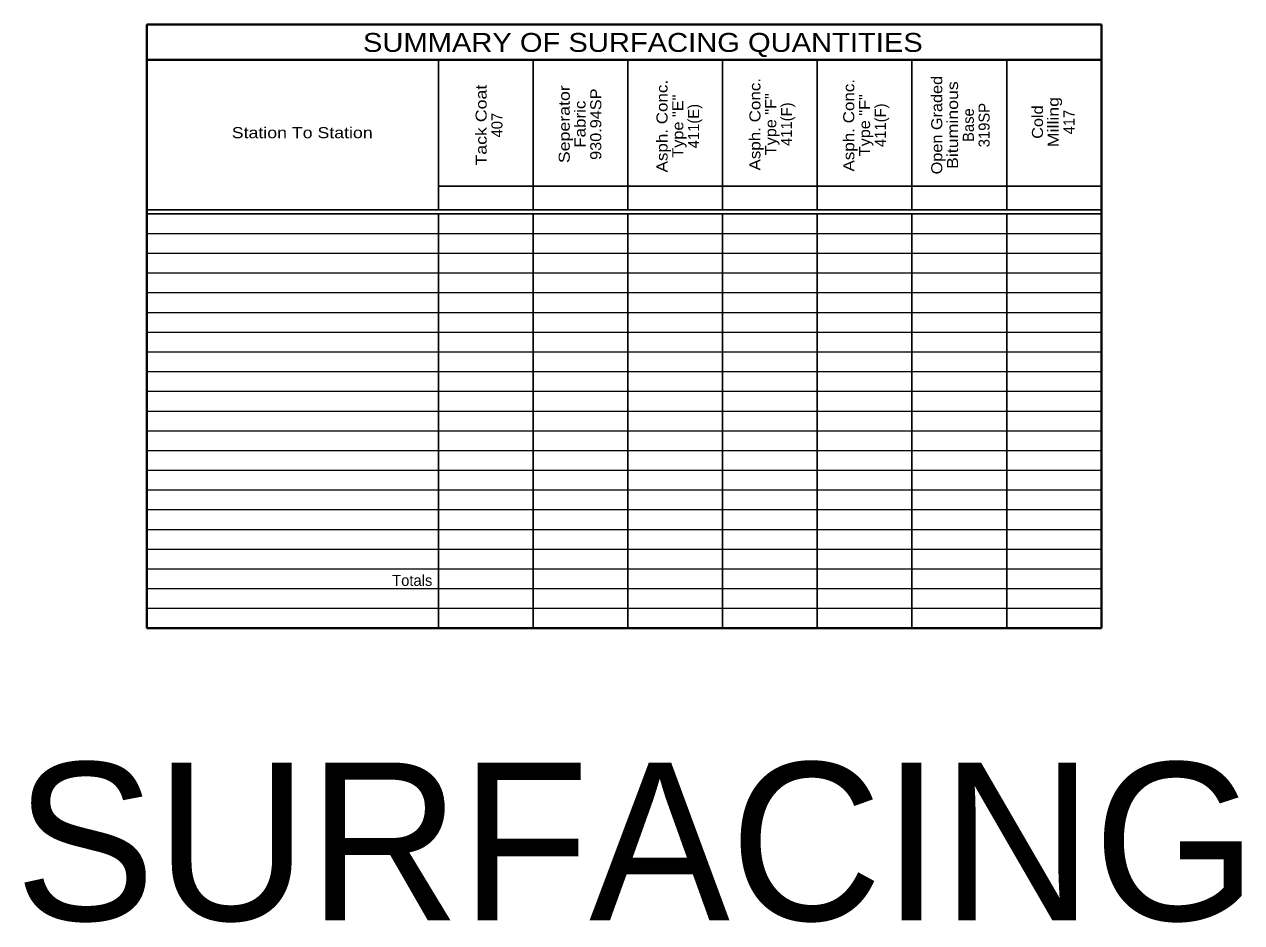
# Model space of a CAD drawing. Extents: x 179027 to 179146, y 179001 to 179088.
# Drawn here: x 179129.93 to 179145.36, y 179027.65 to 179039.03 of the extents above; entities that cross this region are included whole.
import ezdxf
from ezdxf.enums import TextEntityAlignment as Align

# ---------------------------------------------------------------- set-up
doc = ezdxf.new("R2010")
doc.units = 0
doc.header["$LTSCALE"] = 0.056
doc.layers.add('1', color=7, linetype='Continuous', lineweight=25)
doc.layers.add('2', color=7, linetype='Continuous')

msp = doc.modelspace()

# ---------------------------------------------------------------- linework, layer by layer
at = {"layer": '1', "lineweight": 40}
for p, q in [((179131.47817, 179039.02992), (179143.57817, 179039.02992)), ((179131.47817, 179031.37992), (179131.47817, 179039.02992)), ((179143.57817, 179031.37992), (179143.57817, 179039.02992)), ((179131.47817, 179038.57992), (179143.57817, 179038.57992)), ((179131.47817, 179031.37992), (179143.57817, 179031.37992))]:
    msp.add_line(p, q, dxfattribs=at)
at = {"layer": '1'}
for p, q in [((179135.17817, 179036.67992), (179135.17817, 179038.57992)), ((179136.37817, 179036.67992), (179136.37817, 179038.57992)), ((179137.57817, 179036.67992), (179137.57817, 179038.57992)), ((179138.77817, 179036.67992), (179138.77817, 179038.57992)), ((179139.97817, 179036.67992), (179139.97817, 179038.57992)), ((179141.17817, 179036.67992), (179141.17817, 179038.57992)), ((179142.37817, 179036.67992), (179142.37817, 179038.57992)), ((179135.17817, 179036.97992), (179143.57817, 179036.97992)), ((179131.47817, 179036.67992), (179143.57817, 179036.67992)), ((179131.47817, 179036.62992), (179143.57817, 179036.62992)), ((179135.17817, 179031.37992), (179135.17817, 179036.62992)), ((179136.37817, 179031.37992), (179136.37817, 179036.62992)), ((179137.57817, 179031.37992), (179137.57817, 179036.62992)), ((179138.77817, 179031.37992), (179138.77817, 179036.62992)), ((179139.97817, 179031.37992), (179139.97817, 179036.62992)), ((179141.17817, 179031.37992), (179141.17817, 179036.62992)), ((179142.37817, 179031.37992), (179142.37817, 179036.62992))]:
    msp.add_line(p, q, dxfattribs=at)
at = {"layer": '1', "lineweight": 13}
for p, q in [((179131.47817, 179036.37992), (179143.57817, 179036.37992)), ((179131.47817, 179036.12992), (179143.57817, 179036.12992)), ((179131.47817, 179035.87992), (179143.57817, 179035.87992)), ((179131.47817, 179035.62992), (179143.57817, 179035.62992)), ((179131.47817, 179035.37992), (179143.57817, 179035.37992)), ((179131.47817, 179035.12992), (179143.57817, 179035.12992)), ((179131.47817, 179034.87992), (179143.57817, 179034.87992)), ((179131.47817, 179034.62992), (179143.57817, 179034.62992)), ((179131.47817, 179034.37992), (179143.57817, 179034.37992)), ((179131.47817, 179034.12992), (179143.57817, 179034.12992)), ((179131.47817, 179033.87992), (179143.57817, 179033.87992)), ((179131.47817, 179033.62992), (179143.57817, 179033.62992)), ((179131.47817, 179033.37992), (179143.57817, 179033.37992)), ((179131.47817, 179033.12992), (179143.57817, 179033.12992)), ((179131.47817, 179032.87992), (179143.57817, 179032.87992)), ((179131.47817, 179032.62992), (179143.57817, 179032.62992)), ((179131.47817, 179032.37992), (179143.57817, 179032.37992)), ((179131.47817, 179032.12992), (179143.57817, 179032.12992)), ((179131.47817, 179031.87992), (179143.57817, 179031.87992)), ((179131.47817, 179031.62992), (179143.57817, 179031.62992))]:
    msp.add_line(p, q, dxfattribs=at)

# ---------------------------------------------------------------- texts
at = {"layer": '2', "width": 1.15}
msp.add_text('SUMMARY OF SURFACING QUANTITIES', height=0.24, dxfattribs=at).set_placement((179137.76679, 179038.68083), align=Align.CENTER)
at = {"layer": '2'}
for s, width, p in [('Open Graded', 1.1, (179141.562, 179037.75317)), ('Tack Coat', 1.2, (179135.78733, 179037.75288)), ('Seperator', 1.2, (179136.84017, 179037.76462)), ('930.94SP', 1.1, (179137.24017, 179037.76462)), ('Asph. Conc.', 1.15, (179138.07958, 179037.73996)), ('Asph. Conc.', 1.15, (179139.25717, 179037.76421)), ('Asph. Conc.', 1.15, (179140.44683, 179037.75146)), ('Bituminous', 1.2, (179141.762, 179037.75312)), ('Fabric', 1.15, (179137.04017, 179037.76462)), ('Type "E"', 1.1, (179138.27958, 179037.73996)), ('Type "F"', 1.1, (179139.45717, 179037.76421)), ('Type "F"', 1.1, (179140.64683, 179037.75146)), ('Milling', 1.2, (179143.03842, 179037.79112)), ('Cold', 1.1, (179142.83842, 179037.79112))]:
    msp.add_text(s, height=0.14, rotation=90, dxfattribs=dict(at, width=width)).set_placement(p, align=Align.CENTER)
for s, p in [('411(F)', (179139.65717, 179037.76429)), ('407', (179135.98733, 179037.75279)), ('411(E)', (179138.47958, 179037.74004)), ('411(F)', (179140.84683, 179037.75154)), ('Base', (179141.962, 179037.75312)), ('319SP', (179142.162, 179037.75321)), ('417', (179143.23842, 179037.79112))]:
    msp.add_text(s, height=0.14, rotation=90, dxfattribs=at).set_placement(p, align=Align.CENTER)
at = {"layer": '2', "width": 1.2}
msp.add_text('Station To Station', height=0.14, dxfattribs=at).set_placement((179134.3425, 179037.58733), align=Align.RIGHT)
at = {"layer": '2'}
for s, height, p in [('Totals', 0.14, (179134.84404, 179031.9135)), ('SURFACING', 2, (179137.68117, 179027.67458))]:
    msp.add_text(s, height=height, dxfattribs=at).set_placement(p, align=Align.CENTER)

doc.saveas('drawing.dxf')
